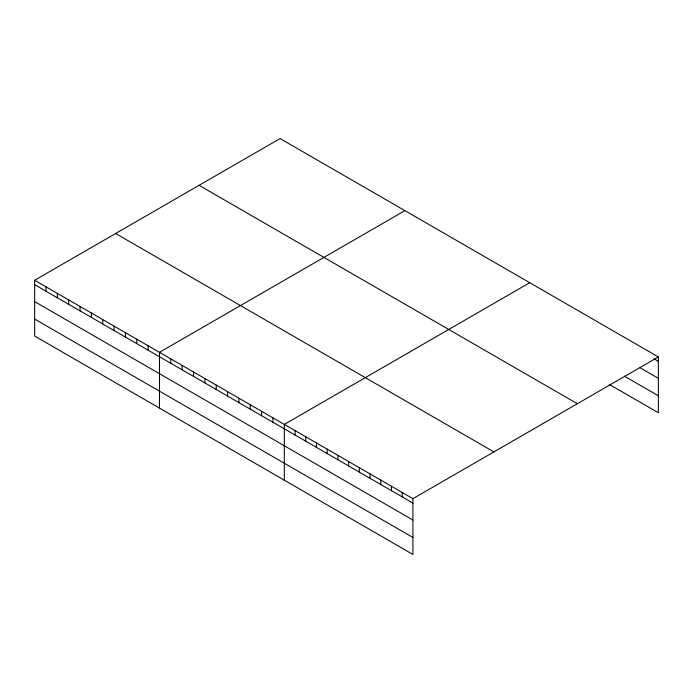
<?xml version="1.0" encoding="UTF-8"?>
<svg xmlns="http://www.w3.org/2000/svg" width="693" height="693" viewBox="0 0 693 693"><rect width="100%" height="100%" fill="white"/><g stroke="black" fill="none" stroke-linecap="round" stroke-linejoin="round"><path stroke-width="1.04" d="M412.924 520.019L412.924 498.657L34.65 280.267L34.65 336.036L412.924 554.435L412.924 520.019L34.65 301.62M34.65 280.267L280.076 138.565L658.35 356.964L658.35 412.733L609.225 384.372M404.911 210.637L159.477 352.33L159.477 408.108M529.738 282.709L284.312 424.402L284.312 480.18M412.924 498.657L658.35 356.964M653.88 358.783L658.35 361.365M639.596 367.489L658.35 378.317M624.41 376.186L658.35 395.781M199.09 185.326L577.356 403.724M115.644 233.506L493.91 451.897M34.65 284.667L412.924 503.066M34.65 319.083L412.924 537.482M402.209 492.472L402.209 496.872M391.484 486.278L391.484 490.687M380.769 480.093L380.769 484.502M370.053 473.908L370.053 478.309M359.338 467.714L359.338 472.124M348.614 461.529L348.614 465.939M337.898 455.344L337.898 459.745M327.183 449.151L327.183 453.56M316.458 442.966L316.458 447.375M305.743 436.781L305.743 441.181M295.027 430.596L295.027 434.996M272.964 417.853L272.964 422.254M261.616 411.304L261.616 415.705M250.268 404.747L250.268 409.156M238.92 398.198L238.92 402.598M227.573 391.64L227.573 396.049M216.225 385.091L216.225 389.501M204.868 378.543L204.868 382.943M193.52 371.985L193.52 376.394M182.172 365.436L182.172 369.845M170.824 358.887L170.824 363.288M148.129 345.781L148.129 350.19M136.781 339.232L136.781 343.633M125.433 332.675L125.433 337.084M114.085 326.126L114.085 330.535M102.737 319.577L102.737 323.977M91.389 313.019L91.389 317.429M80.041 306.471L80.041 310.88M68.694 299.922L68.694 304.322M57.346 293.364L57.346 297.773M45.998 286.815L45.998 291.225"/></g></svg>
